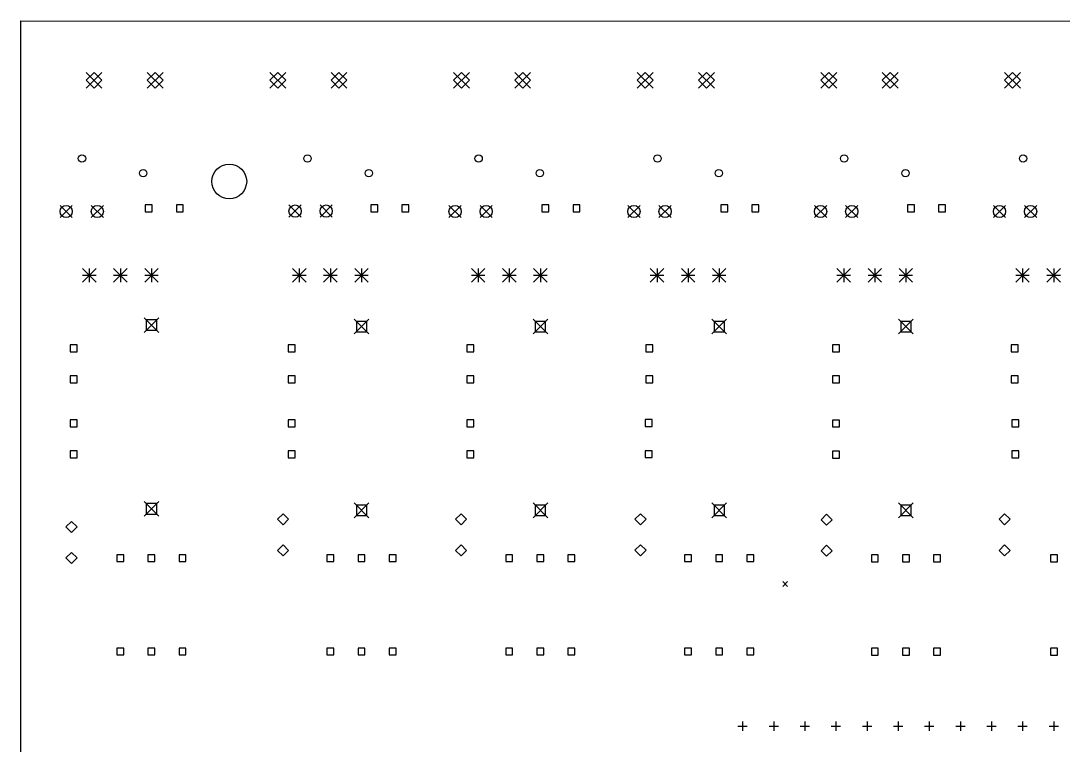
# Model space of a CAD drawing. Extents: x 32 to 207, y -154 to -37.
# Drawn here: x 33.5 to 118.6, y -95.9 to -36.8 of the extents above; entities that cross this region are included whole.
import ezdxf

# ---------------------------------------------------------------- set-up
doc = ezdxf.new("R2010")
doc.units = 0
doc.layers.add('BLACK', color=7, linetype='CONTINUOUS')

msp = doc.modelspace()

# ---------------------------------------------------------------- linework, layer by layer
at = {"layer": 'BLACK', "linetype": 'CONTINUOUS'}
for p, q in [((33.4909, -122.27), (33.4913, -36.7559)), ((33.4913, -36.7559), (206.846, -36.8038)), ((38.815, -40.961), (40.115, -42.261)), ((40.115, -40.961), (38.815, -42.261)), ((39.465, -40.961), (38.815, -41.611)), ((38.815, -41.611), (39.465, -42.261)), ((40.115, -41.611), (39.465, -40.961)), ((39.465, -42.261), (40.115, -41.611)), ((43.815, -40.961), (45.115, -42.261)), ((45.115, -40.961), (43.815, -42.261)), ((44.465, -40.961), (43.815, -41.611)), ((43.815, -41.611), (44.465, -42.261)), ((45.115, -41.611), (44.465, -40.961)), ((44.465, -42.261), (45.115, -41.611)), ((53.815, -40.961), (55.115, -42.261)), ((55.115, -40.961), (53.815, -42.261)), ((54.465, -40.961), (53.815, -41.611)), ((53.815, -41.611), (54.465, -42.261)), ((55.115, -41.611), (54.465, -40.961)), ((54.465, -42.261), (55.115, -41.611)), ((58.815, -40.961), (60.115, -42.261)), ((60.115, -40.961), (58.815, -42.261)), ((59.465, -40.961), (58.815, -41.611)), ((58.815, -41.611), (59.465, -42.261)), ((60.115, -41.611), (59.465, -40.961)), ((59.465, -42.261), (60.115, -41.611)), ((68.815, -40.961), (70.115, -42.261)), ((70.115, -40.961), (68.815, -42.261)), ((69.465, -40.961), (68.815, -41.611)), ((68.815, -41.611), (69.465, -42.261)), ((70.115, -41.611), (69.465, -40.961)), ((69.465, -42.261), (70.115, -41.611)), ((73.815, -40.961), (75.115, -42.261)), ((75.115, -40.961), (73.815, -42.261)), ((74.465, -40.961), (73.815, -41.611)), ((73.815, -41.611), (74.465, -42.261)), ((75.115, -41.611), (74.465, -40.961)), ((74.465, -42.261), (75.115, -41.611)), ((83.815, -40.961), (85.115, -42.261)), ((85.115, -40.961), (83.815, -42.261)), ((84.465, -40.961), (83.815, -41.611)), ((83.815, -41.611), (84.465, -42.261)), ((85.115, -41.611), (84.465, -40.961)), ((84.465, -42.261), (85.115, -41.611)), ((88.815, -40.961), (90.115, -42.261)), ((90.115, -40.961), (88.815, -42.261)), ((89.465, -40.961), (88.815, -41.611)), ((88.815, -41.611), (89.465, -42.261)), ((90.115, -41.611), (89.465, -40.961)), ((89.465, -42.261), (90.115, -41.611)), ((98.815, -40.961), (100.115, -42.261)), ((100.115, -40.961), (98.815, -42.261)), ((99.465, -40.961), (98.815, -41.611)), ((98.815, -41.611), (99.465, -42.261)), ((100.115, -41.611), (99.465, -40.961)), ((99.465, -42.261), (100.115, -41.611)), ((103.815, -40.961), (105.115, -42.261)), ((105.115, -40.961), (103.815, -42.261)), ((104.465, -40.961), (103.815, -41.611)), ((103.815, -41.611), (104.465, -42.261)), ((105.115, -41.611), (104.465, -40.961)), ((104.465, -42.261), (105.115, -41.611)), ((113.815, -40.961), (115.115, -42.261)), ((115.115, -40.961), (113.815, -42.261)), ((114.465, -40.961), (113.815, -41.611)), ((113.815, -41.611), (114.465, -42.261)), ((115.115, -41.611), (114.465, -40.961)), ((114.465, -42.261), (115.115, -41.611)), ((36.6939, -51.82), (37.6939, -52.82)), ((37.6939, -51.82), (36.6939, -52.82)), ((39.2339, -51.82), (40.2339, -52.82)), ((40.2339, -51.82), (39.2339, -52.82)), ((44.2167, -51.7872), (43.651, -51.7872)), ((43.651, -51.7872), (43.651, -52.3528)), ((44.2167, -52.3528), (44.2167, -51.7872)), ((46.7567, -51.7872), (46.191, -51.7872)), ((46.191, -51.7872), (46.191, -52.3528)), ((46.7567, -52.3528), (46.7567, -51.7872)), ((55.3796, -51.7868), (56.3796, -52.7868)), ((56.3796, -51.7868), (55.3796, -52.7868)), ((57.9196, -51.7868), (58.9196, -52.7868)), ((58.9196, -51.7868), (57.9196, -52.7868)), ((62.6317, -51.7872), (62.066, -51.7872)), ((62.066, -51.7872), (62.066, -52.3528)), ((62.6317, -52.3528), (62.6317, -51.7872)), ((65.1717, -51.7872), (64.606, -51.7872)), ((64.606, -51.7872), (64.606, -52.3528)), ((65.1717, -52.3528), (65.1717, -51.7872)), ((68.4439, -51.82), (69.4439, -52.82)), ((69.4439, -51.82), (68.4439, -52.82)), ((70.9839, -51.82), (71.9839, -52.82)), ((71.9839, -51.82), (70.9839, -52.82)), ((76.6017, -51.7872), (76.036, -51.7872)), ((76.036, -51.7872), (76.036, -52.3528)), ((76.6017, -52.3528), (76.6017, -51.7872)), ((79.1417, -51.7872), (78.576, -51.7872)), ((78.576, -51.7872), (78.576, -52.3528)), ((79.1417, -52.3528), (79.1417, -51.7872)), ((83.0489, -51.82), (84.0489, -52.82)), ((84.0489, -51.82), (83.0489, -52.82)), ((85.5889, -51.82), (86.5889, -52.82)), ((86.5889, -51.82), (85.5889, -52.82)), ((91.2067, -51.7872), (90.641, -51.7872)), ((90.641, -51.7872), (90.641, -52.3528)), ((91.2067, -52.3528), (91.2067, -51.7872)), ((93.7467, -51.7872), (93.181, -51.7872)), ((93.181, -51.7872), (93.181, -52.3528)), ((93.7467, -52.3528), (93.7467, -51.7872)), ((98.2889, -51.82), (99.2889, -52.82)), ((99.2889, -51.82), (98.2889, -52.82)), ((100.829, -51.82), (101.829, -52.82)), ((101.829, -51.82), (100.829, -52.82)), ((106.447, -51.7872), (105.881, -51.7872)), ((105.881, -51.7872), (105.881, -52.3528)), ((106.447, -52.3528), (106.447, -51.7872)), ((108.987, -51.7872), (108.421, -51.7872)), ((108.421, -51.7872), (108.421, -52.3528)), ((108.987, -52.3528), (108.987, -51.7872)), ((112.894, -51.82), (113.894, -52.82)), ((113.894, -51.82), (112.894, -52.82)), ((115.434, -51.82), (116.434, -52.82)), ((116.434, -51.82), (115.434, -52.82)), ((43.651, -52.3528), (44.2167, -52.3528)), ((46.191, -52.3528), (46.7567, -52.3528)), ((62.066, -52.3528), (62.6317, -52.3528)), ((64.606, -52.3528), (65.1717, -52.3528)), ((76.036, -52.3528), (76.6017, -52.3528)), ((78.576, -52.3528), (79.1417, -52.3528)), ((90.641, -52.3528), (91.2067, -52.3528)), ((93.181, -52.3528), (93.7467, -52.3528)), ((105.881, -52.3528), (106.447, -52.3528)), ((108.421, -52.3528), (108.987, -52.3528)), ((38.5289, -56.9796), (39.6289, -58.0796)), ((39.6289, -56.9796), (38.5289, -58.0796)), ((39.0789, -56.9796), (39.0789, -58.0796)), ((41.0689, -56.9796), (42.1689, -58.0796)), ((42.1689, -56.9796), (41.0689, -58.0796)), ((41.6189, -56.9796), (41.6189, -58.0796)), ((43.6089, -56.9796), (44.7089, -58.0796)), ((44.7089, -56.9796), (43.6089, -58.0796)), ((44.1589, -56.9796), (44.1589, -58.0796)), ((55.6739, -56.9796), (56.7739, -58.0796)), ((56.7739, -56.9796), (55.6739, -58.0796)), ((56.2239, -56.9796), (56.2239, -58.0796)), ((58.2139, -56.9796), (59.3139, -58.0796)), ((59.3139, -56.9796), (58.2139, -58.0796)), ((58.7639, -56.9796), (58.7639, -58.0796)), ((60.7539, -56.9796), (61.8539, -58.0796)), ((61.8539, -56.9796), (60.7539, -58.0796)), ((61.3039, -56.9796), (61.3039, -58.0796)), ((70.2789, -56.9796), (71.3789, -58.0796)), ((71.3789, -56.9796), (70.2789, -58.0796)), ((70.8289, -56.9796), (70.8289, -58.0796)), ((72.8189, -56.9796), (73.9189, -58.0796)), ((73.9189, -56.9796), (72.8189, -58.0796)), ((73.3689, -56.9796), (73.3689, -58.0796)), ((75.3589, -56.9796), (76.4589, -58.0796)), ((76.4589, -56.9796), (75.3589, -58.0796)), ((75.9089, -56.9796), (75.9089, -58.0796)), ((84.8839, -56.9796), (85.9839, -58.0796)), ((85.9839, -56.9796), (84.8839, -58.0796)), ((85.4339, -56.9796), (85.4339, -58.0796)), ((87.4239, -56.9796), (88.5239, -58.0796)), ((88.5239, -56.9796), (87.4239, -58.0796)), ((87.9739, -56.9796), (87.9739, -58.0796)), ((89.9639, -56.9796), (91.0639, -58.0796)), ((91.0639, -56.9796), (89.9639, -58.0796)), ((90.5139, -56.9796), (90.5139, -58.0796)), ((100.124, -56.9796), (101.224, -58.0796)), ((101.224, -56.9796), (100.124, -58.0796)), ((100.674, -56.9796), (100.674, -58.0796)), ((102.664, -56.9796), (103.764, -58.0796)), ((103.764, -56.9796), (102.664, -58.0796)), ((103.214, -56.9796), (103.214, -58.0796)), ((105.204, -56.9796), (106.304, -58.0796)), ((106.304, -56.9796), (105.204, -58.0796)), ((105.754, -56.9796), (105.754, -58.0796)), ((114.729, -56.9796), (115.829, -58.0796)), ((115.829, -56.9796), (114.729, -58.0796)), ((115.279, -56.9796), (115.279, -58.0796)), ((117.269, -56.9796), (118.369, -58.0796)), ((118.369, -56.9796), (117.269, -58.0796)), ((117.819, -56.9796), (117.819, -58.0796)), ((38.5289, -57.5296), (39.6289, -57.5296)), ((41.0689, -57.5296), (42.1689, -57.5296)), ((43.6089, -57.5296), (44.7089, -57.5296)), ((55.6739, -57.5296), (56.7739, -57.5296)), ((58.2139, -57.5296), (59.3139, -57.5296)), ((60.7539, -57.5296), (61.8539, -57.5296)), ((70.2789, -57.5296), (71.3789, -57.5296)), ((72.8189, -57.5296), (73.9189, -57.5296)), ((75.3589, -57.5296), (76.4589, -57.5296)), ((84.8839, -57.5296), (85.9839, -57.5296)), ((87.4239, -57.5296), (88.5239, -57.5296)), ((89.9639, -57.5296), (91.0639, -57.5296)), ((100.124, -57.5296), (101.224, -57.5296)), ((102.664, -57.5296), (103.764, -57.5296)), ((105.204, -57.5296), (106.304, -57.5296)), ((114.729, -57.5296), (115.829, -57.5296)), ((117.269, -57.5296), (118.369, -57.5296)), ((43.5589, -60.995), (44.7589, -62.195)), ((44.7589, -60.995), (43.5589, -62.195)), ((44.5831, -61.1707), (43.7346, -61.1707)), ((43.7346, -61.1707), (43.7346, -62.0193)), ((44.5831, -62.0193), (44.5831, -61.1707)), ((60.7139, -61.115), (61.9139, -62.315)), ((61.9139, -61.115), (60.7139, -62.315)), ((75.3089, -61.115), (76.5089, -62.315)), ((76.5089, -61.115), (75.3089, -62.315)), ((89.9139, -61.115), (91.1139, -62.315)), ((91.1139, -61.115), (89.9139, -62.315)), ((105.154, -61.115), (106.354, -62.315)), ((106.354, -61.115), (105.154, -62.315)), ((43.7346, -62.0193), (44.5831, -62.0193)), ((61.7381, -61.2907), (60.8896, -61.2907)), ((60.8896, -61.2907), (60.8896, -62.1393)), ((61.7381, -62.1393), (61.7381, -61.2907)), ((76.3331, -61.2907), (75.4846, -61.2907)), ((75.4846, -61.2907), (75.4846, -62.1393)), ((76.3331, -62.1393), (76.3331, -61.2907)), ((90.9381, -61.2907), (90.0896, -61.2907)), ((90.0896, -61.2907), (90.0896, -62.1393)), ((90.9381, -62.1393), (90.9381, -61.2907)), ((106.178, -61.2907), (105.33, -61.2907)), ((105.33, -61.2907), (105.33, -62.1393)), ((106.178, -62.1393), (106.178, -61.2907)), ((60.8896, -62.1393), (61.7381, -62.1393)), ((75.4846, -62.1393), (76.3331, -62.1393)), ((90.0896, -62.1393), (90.9381, -62.1393)), ((105.33, -62.1393), (106.178, -62.1393)), ((38.0917, -63.202), (37.526, -63.202)), ((37.526, -63.202), (37.526, -63.7676)), ((37.526, -63.7676), (38.0917, -63.7676)), ((38.0917, -63.7676), (38.0917, -63.202)), ((55.8817, -63.202), (55.316, -63.202)), ((55.316, -63.202), (55.316, -63.7676)), ((55.316, -63.7676), (55.8817, -63.7676)), ((55.8817, -63.7676), (55.8817, -63.202)), ((70.4767, -63.202), (69.911, -63.202)), ((69.911, -63.202), (69.911, -63.7676)), ((69.911, -63.7676), (70.4767, -63.7676)), ((70.4767, -63.7676), (70.4767, -63.202)), ((85.0817, -63.202), (84.516, -63.202)), ((84.516, -63.202), (84.516, -63.7676)), ((84.516, -63.7676), (85.0817, -63.7676)), ((85.0817, -63.7676), (85.0817, -63.202)), ((100.322, -63.202), (99.756, -63.202)), ((99.756, -63.202), (99.756, -63.7676)), ((99.756, -63.7676), (100.322, -63.7676)), ((100.322, -63.7676), (100.322, -63.202)), ((114.927, -63.202), (114.361, -63.202)), ((114.361, -63.202), (114.361, -63.7676)), ((114.361, -63.7676), (114.927, -63.7676)), ((114.927, -63.7676), (114.927, -63.202)), ((38.0917, -65.742), (37.526, -65.742)), ((37.526, -65.742), (37.526, -66.3076)), ((37.526, -66.3076), (38.0917, -66.3076)), ((38.0917, -66.3076), (38.0917, -65.742)), ((55.8817, -65.742), (55.316, -65.742)), ((55.316, -65.742), (55.316, -66.3076)), ((55.316, -66.3076), (55.8817, -66.3076)), ((55.8817, -66.3076), (55.8817, -65.742)), ((70.4767, -65.742), (69.911, -65.742)), ((69.911, -65.742), (69.911, -66.3076)), ((69.911, -66.3076), (70.4767, -66.3076)), ((70.4767, -66.3076), (70.4767, -65.742)), ((85.0817, -65.742), (84.516, -65.742)), ((84.516, -65.742), (84.516, -66.3076)), ((84.516, -66.3076), (85.0817, -66.3076)), ((85.0817, -66.3076), (85.0817, -65.742)), ((100.322, -65.742), (99.756, -65.742)), ((99.756, -65.742), (99.756, -66.3076)), ((99.756, -66.3076), (100.322, -66.3076)), ((100.322, -66.3076), (100.322, -65.742)), ((114.927, -65.742), (114.361, -65.742)), ((114.361, -65.742), (114.361, -66.3076)), ((114.361, -66.3076), (114.927, -66.3076)), ((114.927, -66.3076), (114.927, -65.742)), ((38.0917, -69.327), (37.526, -69.327)), ((37.526, -69.327), (37.526, -69.8926)), ((38.0917, -69.8926), (38.0917, -69.327)), ((55.8817, -69.327), (55.316, -69.327)), ((55.316, -69.327), (55.316, -69.8926)), ((55.8817, -69.8926), (55.8817, -69.327)), ((70.4767, -69.327), (69.911, -69.327)), ((69.911, -69.327), (69.911, -69.8926)), ((70.4767, -69.8926), (70.4767, -69.327)), ((85.0264, -69.3067), (84.4607, -69.3067)), ((84.4607, -69.3067), (84.4607, -69.8724)), ((85.0264, -69.8724), (85.0264, -69.3067)), ((100.335, -69.344), (99.7697, -69.344)), ((99.7697, -69.344), (99.7697, -69.9097)), ((100.335, -69.9097), (100.335, -69.344)), ((114.972, -69.327), (114.407, -69.327)), ((114.407, -69.327), (114.407, -69.8926)), ((114.972, -69.8926), (114.972, -69.327)), ((37.526, -69.8926), (38.0917, -69.8926)), ((55.316, -69.8926), (55.8817, -69.8926)), ((69.911, -69.8926), (70.4767, -69.8926)), ((84.4607, -69.8724), (85.0264, -69.8724)), ((99.7697, -69.9097), (100.335, -69.9097)), ((114.407, -69.8926), (114.972, -69.8926)), ((38.0917, -71.867), (37.526, -71.867)), ((37.526, -71.867), (37.526, -72.4326)), ((38.0917, -72.4326), (38.0917, -71.867)), ((55.8817, -71.867), (55.316, -71.867)), ((55.316, -71.867), (55.316, -72.4326)), ((55.8817, -72.4326), (55.8817, -71.867)), ((70.4767, -71.867), (69.911, -71.867)), ((69.911, -71.867), (69.911, -72.4326)), ((70.4767, -72.4326), (70.4767, -71.867)), ((85.0264, -71.8467), (84.4607, -71.8467)), ((84.4607, -71.8467), (84.4607, -72.4124)), ((85.0264, -72.4124), (85.0264, -71.8467)), ((100.335, -71.884), (99.7697, -71.884)), ((99.7697, -71.884), (99.7697, -72.4497)), ((100.335, -72.4497), (100.335, -71.884)), ((114.972, -71.867), (114.407, -71.867)), ((114.407, -71.867), (114.407, -72.4326)), ((114.972, -72.4326), (114.972, -71.867)), ((37.526, -72.4326), (38.0917, -72.4326)), ((55.316, -72.4326), (55.8817, -72.4326)), ((69.911, -72.4326), (70.4767, -72.4326)), ((84.4607, -72.4124), (85.0264, -72.4124)), ((99.7697, -72.4497), (100.335, -72.4497)), ((114.407, -72.4326), (114.972, -72.4326)), ((43.5589, -75.995), (44.7589, -77.195)), ((44.7589, -75.995), (43.5589, -77.195)), ((44.5831, -76.1707), (43.7346, -76.1707)), ((43.7346, -76.1707), (43.7346, -77.0193)), ((44.5831, -77.0193), (44.5831, -76.1707)), ((60.7139, -76.115), (61.9139, -77.315)), ((61.9139, -76.115), (60.7139, -77.315)), ((61.7381, -76.2907), (60.8896, -76.2907)), ((60.8896, -76.2907), (60.8896, -77.1393)), ((61.7381, -77.1393), (61.7381, -76.2907)), ((75.3089, -76.115), (76.5089, -77.315)), ((76.5089, -76.115), (75.3089, -77.315)), ((76.3331, -76.2907), (75.4846, -76.2907)), ((75.4846, -76.2907), (75.4846, -77.1393)), ((76.3331, -77.1393), (76.3331, -76.2907)), ((89.9139, -76.115), (91.1139, -77.315)), ((91.1139, -76.115), (89.9139, -77.315)), ((90.9381, -76.2907), (90.0896, -76.2907)), ((90.0896, -76.2907), (90.0896, -77.1393)), ((90.9381, -77.1393), (90.9381, -76.2907)), ((105.154, -76.115), (106.354, -77.315)), ((106.354, -76.115), (105.154, -77.315)), ((106.178, -76.2907), (105.33, -76.2907)), ((105.33, -76.2907), (105.33, -77.1393)), ((106.178, -77.1393), (106.178, -76.2907)), ((43.7346, -77.0193), (44.5831, -77.0193)), ((54.898, -76.9998), (54.448, -77.4498)), ((55.348, -77.4498), (54.898, -76.9998)), ((60.8896, -77.1393), (61.7381, -77.1393)), ((69.4388, -76.9965), (68.9888, -77.4465)), ((69.8888, -77.4465), (69.4388, -76.9965)), ((75.4846, -77.1393), (76.3331, -77.1393)), ((84.0845, -76.9892), (83.6345, -77.4392)), ((83.6345, -77.4392), (84.0845, -77.8892)), ((84.5345, -77.4392), (84.0845, -76.9892)), ((84.0845, -77.8892), (84.5345, -77.4392)), ((90.0896, -77.1393), (90.9381, -77.1393)), ((99.2738, -77.0303), (98.8238, -77.4803)), ((99.7238, -77.4803), (99.2738, -77.0303)), ((105.33, -77.1393), (106.178, -77.1393)), ((113.815, -76.9968), (113.365, -77.4468)), ((114.265, -77.4468), (113.815, -76.9968)), ((37.6263, -77.6151), (37.1763, -78.0651)), ((37.1763, -78.0651), (37.6263, -78.5151)), ((38.0763, -78.0651), (37.6263, -77.6151)), ((37.6263, -78.5151), (38.0763, -78.0651)), ((54.448, -77.4498), (54.898, -77.8998)), ((54.898, -77.8998), (55.348, -77.4498)), ((68.9888, -77.4465), (69.4388, -77.8965)), ((69.4388, -77.8965), (69.8888, -77.4465)), ((98.8238, -77.4803), (99.2738, -77.9303)), ((99.2738, -77.9303), (99.7238, -77.4803)), ((113.365, -77.4468), (113.815, -77.8968)), ((113.815, -77.8968), (114.265, -77.4468)), ((54.898, -79.5398), (54.448, -79.9898)), ((54.448, -79.9898), (54.898, -80.4398)), ((55.348, -79.9898), (54.898, -79.5398)), ((54.898, -80.4398), (55.348, -79.9898)), ((69.4388, -79.5365), (68.9888, -79.9865)), ((68.9888, -79.9865), (69.4388, -80.4365)), ((69.8888, -79.9865), (69.4388, -79.5365)), ((69.4388, -80.4365), (69.8888, -79.9865)), ((84.0845, -79.5292), (83.6345, -79.9792)), ((83.6345, -79.9792), (84.0845, -80.4292)), ((84.5345, -79.9792), (84.0845, -79.5292)), ((84.0845, -80.4292), (84.5345, -79.9792)), ((99.2738, -79.5703), (98.8238, -80.0203)), ((99.7238, -80.0203), (99.2738, -79.5703)), ((113.815, -79.5368), (113.365, -79.9868)), ((113.365, -79.9868), (113.815, -80.4368)), ((114.265, -79.9868), (113.815, -79.5368)), ((113.815, -80.4368), (114.265, -79.9868)), ((37.6263, -80.1551), (37.1763, -80.6051)), ((37.1763, -80.6051), (37.6263, -81.0551)), ((38.0763, -80.6051), (37.6263, -80.1551)), ((37.6263, -81.0551), (38.0763, -80.6051)), ((41.8917, -80.337), (41.326, -80.337)), ((41.326, -80.337), (41.326, -80.9026)), ((41.8917, -80.9026), (41.8917, -80.337)), ((44.4317, -80.337), (43.866, -80.337)), ((43.866, -80.337), (43.866, -80.9026)), ((44.4317, -80.9026), (44.4317, -80.337)), ((46.9717, -80.337), (46.406, -80.337)), ((46.406, -80.337), (46.406, -80.9026)), ((46.9717, -80.9026), (46.9717, -80.337)), ((59.0467, -80.337), (58.481, -80.337)), ((58.481, -80.337), (58.481, -80.9026)), ((59.0467, -80.9026), (59.0467, -80.337)), ((61.5867, -80.337), (61.021, -80.337)), ((61.021, -80.337), (61.021, -80.9026)), ((61.5867, -80.9026), (61.5867, -80.337)), ((64.1267, -80.337), (63.561, -80.337)), ((63.561, -80.337), (63.561, -80.9026)), ((64.1267, -80.9026), (64.1267, -80.337)), ((73.6417, -80.337), (73.076, -80.337)), ((73.076, -80.337), (73.076, -80.9026)), ((73.6417, -80.9026), (73.6417, -80.337)), ((76.1817, -80.337), (75.616, -80.337)), ((75.616, -80.337), (75.616, -80.9026)), ((76.1817, -80.9026), (76.1817, -80.337)), ((78.7217, -80.337), (78.156, -80.337)), ((78.156, -80.337), (78.156, -80.9026)), ((78.7217, -80.9026), (78.7217, -80.337)), ((88.2467, -80.337), (87.681, -80.337)), ((87.681, -80.337), (87.681, -80.9026)), ((88.2467, -80.9026), (88.2467, -80.337)), ((90.7867, -80.337), (90.221, -80.337)), ((90.221, -80.337), (90.221, -80.9026)), ((90.7867, -80.9026), (90.7867, -80.337)), ((93.3267, -80.337), (92.761, -80.337)), ((92.761, -80.337), (92.761, -80.9026)), ((93.3267, -80.9026), (93.3267, -80.337)), ((98.8238, -80.0203), (99.2738, -80.4703)), ((99.2738, -80.4703), (99.7238, -80.0203)), ((103.497, -80.347), (102.931, -80.347)), ((102.931, -80.347), (102.931, -80.9126)), ((103.497, -80.9126), (103.497, -80.347)), ((106.037, -80.347), (105.471, -80.347)), ((105.471, -80.347), (105.471, -80.9126)), ((106.037, -80.9126), (106.037, -80.347)), ((108.577, -80.347), (108.011, -80.347)), ((108.011, -80.347), (108.011, -80.9126)), ((108.577, -80.9126), (108.577, -80.347)), ((118.135, -80.3491), (117.569, -80.3491)), ((117.569, -80.3491), (117.569, -80.9148)), ((118.135, -80.9148), (118.135, -80.3491)), ((41.326, -80.9026), (41.8917, -80.9026)), ((43.866, -80.9026), (44.4317, -80.9026)), ((46.406, -80.9026), (46.9717, -80.9026)), ((58.481, -80.9026), (59.0467, -80.9026)), ((61.021, -80.9026), (61.5867, -80.9026)), ((63.561, -80.9026), (64.1267, -80.9026)), ((73.076, -80.9026), (73.6417, -80.9026)), ((75.616, -80.9026), (76.1817, -80.9026)), ((78.156, -80.9026), (78.7217, -80.9026)), ((87.681, -80.9026), (88.2467, -80.9026)), ((90.221, -80.9026), (90.7867, -80.9026)), ((92.761, -80.9026), (93.3267, -80.9026)), ((102.931, -80.9126), (103.497, -80.9126)), ((105.471, -80.9126), (106.037, -80.9126)), ((108.011, -80.9126), (108.577, -80.9126)), ((117.569, -80.9148), (118.135, -80.9148)), ((95.6931, -82.5276), (96.0931, -82.9276)), ((96.0931, -82.5276), (95.6931, -82.9276)), ((41.8917, -87.957), (41.326, -87.957)), ((41.326, -87.957), (41.326, -88.5226)), ((41.8917, -88.5226), (41.8917, -87.957)), ((44.4317, -87.957), (43.866, -87.957)), ((43.866, -87.957), (43.866, -88.5226)), ((44.4317, -88.5226), (44.4317, -87.957)), ((46.9717, -87.957), (46.406, -87.957)), ((46.406, -87.957), (46.406, -88.5226)), ((46.9717, -88.5226), (46.9717, -87.957)), ((59.0467, -87.957), (58.481, -87.957)), ((58.481, -87.957), (58.481, -88.5226)), ((59.0467, -88.5226), (59.0467, -87.957)), ((61.5867, -87.957), (61.021, -87.957)), ((61.021, -87.957), (61.021, -88.5226)), ((61.5867, -88.5226), (61.5867, -87.957)), ((64.1267, -87.957), (63.561, -87.957)), ((63.561, -87.957), (63.561, -88.5226)), ((64.1267, -88.5226), (64.1267, -87.957)), ((73.6417, -87.957), (73.076, -87.957)), ((73.076, -87.957), (73.076, -88.5226)), ((73.6417, -88.5226), (73.6417, -87.957)), ((76.1817, -87.957), (75.616, -87.957)), ((75.616, -87.957), (75.616, -88.5226)), ((76.1817, -88.5226), (76.1817, -87.957)), ((78.7217, -87.957), (78.156, -87.957)), ((78.156, -87.957), (78.156, -88.5226)), ((78.7217, -88.5226), (78.7217, -87.957)), ((88.2467, -87.957), (87.681, -87.957)), ((87.681, -87.957), (87.681, -88.5226)), ((88.2467, -88.5226), (88.2467, -87.957)), ((90.7867, -87.957), (90.221, -87.957)), ((90.221, -87.957), (90.221, -88.5226)), ((90.7867, -88.5226), (90.7867, -87.957)), ((93.3267, -87.957), (92.761, -87.957)), ((92.761, -87.957), (92.761, -88.5226)), ((93.3267, -88.5226), (93.3267, -87.957)), ((103.497, -87.967), (102.931, -87.967)), ((102.931, -87.967), (102.931, -88.5326)), ((103.497, -88.5326), (103.497, -87.967)), ((106.037, -87.967), (105.471, -87.967)), ((105.471, -87.967), (105.471, -88.5326)), ((106.037, -88.5326), (106.037, -87.967)), ((108.577, -87.967), (108.011, -87.967)), ((108.011, -87.967), (108.011, -88.5326)), ((108.577, -88.5326), (108.577, -87.967)), ((118.135, -87.9691), (117.569, -87.9691)), ((117.569, -87.9691), (117.569, -88.5348)), ((118.135, -88.5348), (118.135, -87.9691)), ((41.326, -88.5226), (41.8917, -88.5226)), ((43.866, -88.5226), (44.4317, -88.5226)), ((46.406, -88.5226), (46.9717, -88.5226)), ((58.481, -88.5226), (59.0467, -88.5226)), ((61.021, -88.5226), (61.5867, -88.5226)), ((63.561, -88.5226), (64.1267, -88.5226)), ((73.076, -88.5226), (73.6417, -88.5226)), ((75.616, -88.5226), (76.1817, -88.5226)), ((78.156, -88.5226), (78.7217, -88.5226)), ((87.681, -88.5226), (88.2467, -88.5226)), ((90.221, -88.5226), (90.7867, -88.5226)), ((92.761, -88.5226), (93.3267, -88.5226)), ((102.931, -88.5326), (103.497, -88.5326)), ((105.471, -88.5326), (106.037, -88.5326)), ((108.011, -88.5326), (108.577, -88.5326)), ((117.569, -88.5348), (118.135, -88.5348)), ((92.0379, -94.3298), (92.7999, -94.3298)), ((92.4189, -93.9488), (92.4189, -94.7108)), ((94.5779, -94.3298), (95.3399, -94.3298)), ((94.9589, -93.9488), (94.9589, -94.7108)), ((97.1179, -94.3298), (97.8799, -94.3298)), ((97.4989, -93.9488), (97.4989, -94.7108)), ((99.6579, -94.3298), (100.42, -94.3298)), ((100.039, -93.9488), (100.039, -94.7108)), ((102.198, -94.3298), (102.96, -94.3298)), ((102.579, -93.9488), (102.579, -94.7108)), ((104.738, -94.3298), (105.5, -94.3298)), ((105.119, -93.9488), (105.119, -94.7108)), ((107.278, -94.3298), (108.04, -94.3298)), ((107.659, -93.9488), (107.659, -94.7108)), ((109.818, -94.3298), (110.58, -94.3298)), ((110.199, -93.9488), (110.199, -94.7108)), ((112.358, -94.3298), (113.12, -94.3298)), ((112.739, -93.9488), (112.739, -94.7108)), ((114.898, -94.3298), (115.66, -94.3298)), ((115.279, -93.9488), (115.279, -94.7108)), ((117.438, -94.3298), (118.2, -94.3298)), ((117.819, -93.9488), (117.819, -94.7108))]:
    msp.add_line(p, q, dxfattribs=at)
at = {"layer": 'BLACK'}
for centre, radius in [((38.4839, -47.996), 0.3), ((50.5089, -49.866), 1.4199), ((56.8989, -47.996), 0.3), ((70.8689, -47.996), 0.3), ((85.4739, -47.996), 0.3), ((100.714, -47.996), 0.3), ((115.319, -47.996), 0.3), ((43.4839, -49.196), 0.3), ((61.8989, -49.196), 0.3), ((75.8689, -49.196), 0.3), ((90.4739, -49.196), 0.3), ((105.714, -49.196), 0.3), ((37.1939, -52.32), 0.5), ((39.7339, -52.32), 0.5), ((55.8796, -52.2868), 0.5), ((58.4196, -52.2868), 0.5), ((68.9439, -52.32), 0.5), ((71.4839, -52.32), 0.5), ((83.5489, -52.32), 0.5), ((86.0889, -52.32), 0.5), ((98.7889, -52.32), 0.5), ((101.329, -52.32), 0.5), ((113.394, -52.32), 0.5), ((115.934, -52.32), 0.5)]:
    msp.add_circle(centre, radius, dxfattribs=at)

doc.saveas('drawing.dxf')
